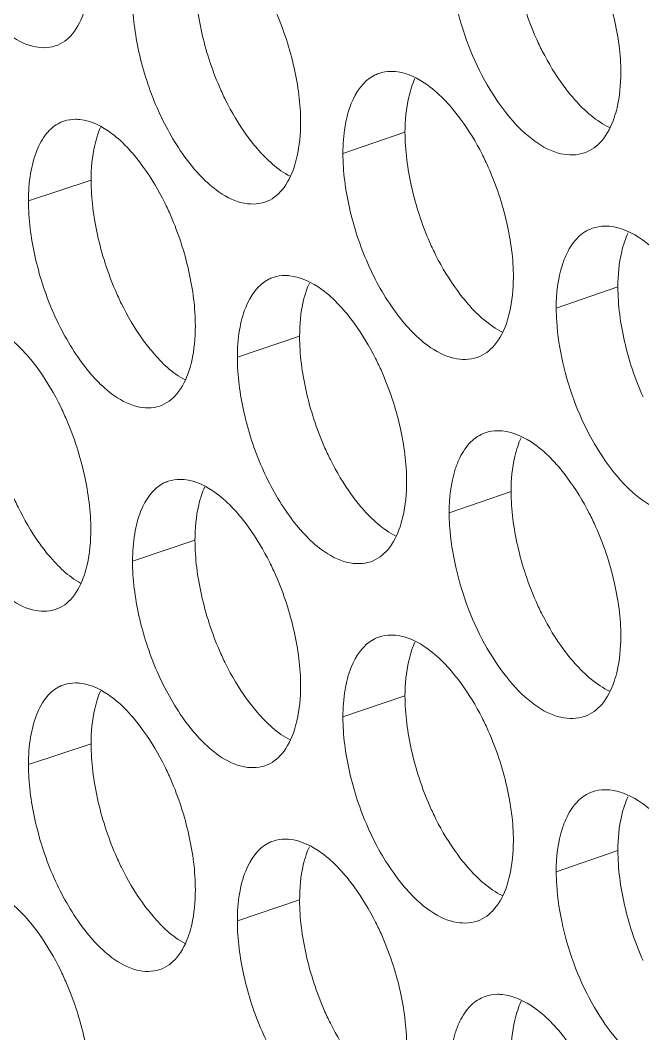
# Model space of a CAD drawing. Header units: millimetres. Extents: x 1177 to 4147, y 93 to 2194.
# Drawn here: x 2511.32 to 2520.02, y 845.47 to 859.63 of the extents above; entities that cross this region are included whole.
import ezdxf

# ---------------------------------------------------------------- set-up
doc = ezdxf.new("R2010")
doc.units = ezdxf.units.MM
doc.header["$LTSCALE"] = 0.1
doc.layers.get('0').update_dxf_attribs({"lineweight": 13})
doc.layers.add('标注', color=251, linetype='Continuous', lineweight=9)

# ---------------------------------------------------------------- blocks, each defined once
blk = doc.blocks.new('02')
at = {"layer": '标注'}
for p, q in [((4364.411, 817.072), (4363.172, 816.65)), ((4358.144, 816.114), (4356.893, 815.701)), ((4358.144, 816.114), (4356.893, 815.701)), ((4368.662, 813.986), (4367.431, 813.557)), ((4362.307, 812.998), (4361.064, 812.579)), ((4362.307, 812.998), (4361.064, 812.579)), ((4366.53, 809.901), (4365.294, 809.476)), ((4366.53, 809.901), (4365.294, 809.476)), ((4360.218, 808.929), (4358.971, 808.512)), ((4364.411, 805.822), (4363.172, 805.4)), ((4358.144, 804.864), (4356.893, 804.451)), ((4368.662, 802.736), (4367.431, 802.307)), ((4362.307, 801.748), (4361.064, 801.329))]:
    blk.add_line(p, q, dxfattribs=at)
for centre, radius, start, end in [((4364.121, 817.566), 0.718, 108.8885, 116.9547), ((4357.817, 816.639), 0.689, 108.3587, 115.3644), ((4357.817, 816.639), 0.689, 108.3587, 115.3644), ((4362.005, 813.502), 0.708, 108.7111, 116.4326), ((4362.005, 813.502), 0.708, 108.7111, 116.4326), ((4359.904, 809.443), 0.699, 108.5345, 115.9025), ((4364.121, 806.316), 0.718, 108.8885, 116.9547), ((4357.817, 805.389), 0.689, 108.3587, 115.3644), ((4362.005, 802.252), 0.708, 108.7111, 116.4326)]:
    blk.add_arc(centre, radius, start, end, dxfattribs=at)
for points, knots in [([(4366.53, 821.151), (4366.53, 820.786), (4366.633, 820.03), (4366.87, 819.308), (4367.028, 818.952)], [0, 0, 0, 0, 0.484186, 1, 1, 1, 1]), ([(4368.72, 818.259), (4368.72, 818.624), (4368.616, 819.379), (4368.376, 820.1), (4368.216, 820.455)], [0, 0, 0, 0, 0.484011, 1, 1, 1, 1]), ([(4360.218, 820.179), (4360.218, 819.813), (4360.319, 819.057), (4360.551, 818.334), (4360.707, 817.976)], [0, 0, 0, 0, 0.484301, 1, 1, 1, 1]), ([(4358.971, 819.762), (4358.971, 819.396), (4359.072, 818.64), (4359.418, 817.563), (4359.938, 816.623), (4360.395, 816.102), (4360.644, 815.917)], [0, 0, 0, 0, 0.254863, 0.526363, 0.783591, 1, 1, 1, 1]), ([(4357.429, 818.794), (4357.562, 818.838), (4357.824, 819.038), (4357.956, 819.328), (4358.009, 819.49)], [0, 0, 0, 0, 0.450132, 1, 1, 1, 1]), ([(4365.426, 819.637), (4365.554, 819.073), (4365.859, 818.267), (4366.464, 817.379), (4366.817, 817.026), (4367.003, 816.893)], [0, 0, 0, 0, 0.539686, 0.787091, 1, 1, 1, 1]), ([(4362.327, 817.271), (4362.327, 817.636), (4362.225, 818.392), (4361.99, 819.114), (4361.834, 819.471)], [0, 0, 0, 0, 0.484127, 1, 1, 1, 1]), ([(4356.479, 819.041), (4356.627, 818.929), (4356.927, 818.755), (4357.286, 818.747), (4357.429, 818.794)], [0, 0, 0, 0, 0.551821, 1, 1, 1, 1]), ([(4367.028, 818.952), (4367.067, 818.865), (4367.227, 818.53), (4367.419, 818.212), (4367.582, 817.991)], [0, 0, 0, 0, 0.259432, 1, 1, 1, 1]), ([(4364.219, 818.281), (4364.19, 818.284), (4364.079, 818.289), (4363.966, 818.272), (4363.888, 818.245)], [0, 0, 0, 0, 0.25872, 1, 1, 1, 1]), ([(4365.52, 817.335), (4365.334, 817.586), (4364.97, 818.001), (4364.453, 818.259), (4364.219, 818.281)], [0, 0, 0, 0, 0.570761, 1, 1, 1, 1]), ([(4363.795, 818.206), (4363.579, 818.096), (4363.334, 817.727), (4363.197, 817.17), (4363.172, 816.83), (4363.172, 816.65)], [0, 0, 0, 0, 0.417976, 0.688317, 1, 1, 1, 1]), ([(4368.587, 817.36), (4368.61, 817.425), (4368.692, 817.718), (4368.72, 818.024), (4368.72, 818.259)], [0, 0, 0, 0, 0.227498, 1, 1, 1, 1]), ([(4360.707, 817.976), (4360.745, 817.888), (4360.901, 817.553), (4361.09, 817.233), (4361.249, 817.011)], [0, 0, 0, 0, 0.2597, 1, 1, 1, 1]), ([(4364.542, 817.971), (4364.52, 817.906), (4364.438, 817.613), (4364.411, 817.307), (4364.411, 817.072)], [0, 0, 0, 0, 0.22714, 1, 1, 1, 1]), ([(4367.582, 817.991), (4367.652, 817.897), (4367.911, 817.576), (4368.231, 817.29), (4368.498, 817.163)], [0, 0, 0, 0, 0.283571, 1, 1, 1, 1]), ([(4357.522, 817.262), (4357.42, 817.213), (4357.225, 817.049), (4357.034, 816.688), (4356.916, 816.226), (4356.893, 815.884), (4356.893, 815.701)], [0, 0, 0, 0, 0.192296, 0.418401, 0.687759, 1, 1, 1, 1]), ([(4357.522, 817.262), (4357.42, 817.213), (4357.225, 817.049), (4357.034, 816.688), (4356.916, 816.226), (4356.893, 815.884), (4356.893, 815.701)], [0, 0, 0, 0, 0.192296, 0.418401, 0.687759, 1, 1, 1, 1]), ([(4357.918, 817.325), (4357.89, 817.328), (4357.784, 817.334), (4357.675, 817.318), (4357.6, 817.293)], [0, 0, 0, 0, 0.258817, 1, 1, 1, 1]), ([(4357.918, 817.325), (4357.89, 817.328), (4357.784, 817.334), (4357.675, 817.318), (4357.6, 817.293)], [0, 0, 0, 0, 0.258817, 1, 1, 1, 1]), ([(4359.192, 816.369), (4359.011, 816.621), (4358.656, 817.037), (4358.148, 817.301), (4357.918, 817.325)], [0, 0, 0, 0, 0.572892, 1, 1, 1, 1]), ([(4359.192, 816.369), (4359.011, 816.621), (4358.656, 817.037), (4358.148, 817.301), (4357.918, 817.325)], [0, 0, 0, 0, 0.572892, 1, 1, 1, 1]), ([(4362.197, 816.373), (4362.219, 816.438), (4362.3, 816.731), (4362.327, 817.036), (4362.327, 817.271)], [0, 0, 0, 0, 0.227075, 1, 1, 1, 1]), ([(4366.074, 816.372), (4366.035, 816.46), (4365.876, 816.795), (4365.683, 817.114), (4365.52, 817.335)], [0, 0, 0, 0, 0.25941, 1, 1, 1, 1]), ([(4367.997, 816.661), (4368.131, 816.708), (4368.395, 816.908), (4368.532, 817.198), (4368.587, 817.36)], [0, 0, 0, 0, 0.454353, 1, 1, 1, 1]), ([(4364.411, 817.072), (4364.411, 816.706), (4364.514, 815.951), (4364.749, 815.228), (4364.907, 814.872)], [0, 0, 0, 0, 0.484224, 1, 1, 1, 1]), ([(4358.272, 817.012), (4358.25, 816.947), (4358.17, 816.654), (4358.144, 816.349), (4358.144, 816.114)], [0, 0, 0, 0, 0.226721, 1, 1, 1, 1]), ([(4358.272, 817.012), (4358.25, 816.947), (4358.17, 816.654), (4358.144, 816.349), (4358.144, 816.114)], [0, 0, 0, 0, 0.226721, 1, 1, 1, 1]), ([(4361.249, 817.011), (4361.316, 816.92), (4361.561, 816.606), (4361.863, 816.324), (4362.117, 816.192)], [0, 0, 0, 0, 0.282942, 1, 1, 1, 1]), ([(4367.003, 816.893), (4367.159, 816.78), (4367.475, 816.609), (4367.848, 816.609), (4367.997, 816.661)], [0, 0, 0, 0, 0.549192, 1, 1, 1, 1]), ([(4363.172, 816.65), (4363.172, 816.284), (4363.275, 815.528), (4363.626, 814.452), (4364.153, 813.514), (4364.616, 812.996), (4364.869, 812.812)], [0, 0, 0, 0, 0.254475, 0.525644, 0.782923, 1, 1, 1, 1]), ([(4359.735, 815.403), (4359.697, 815.491), (4359.541, 815.826), (4359.352, 816.147), (4359.192, 816.369)], [0, 0, 0, 0, 0.259679, 1, 1, 1, 1]), ([(4359.735, 815.403), (4359.697, 815.491), (4359.541, 815.826), (4359.352, 816.147), (4359.192, 816.369)], [0, 0, 0, 0, 0.259679, 1, 1, 1, 1]), ([(4361.612, 815.676), (4361.746, 815.721), (4362.008, 815.921), (4362.143, 816.211), (4362.197, 816.373)], [0, 0, 0, 0, 0.451858, 1, 1, 1, 1]), ([(4366.575, 814.174), (4366.575, 814.54), (4366.471, 815.295), (4366.233, 816.016), (4366.074, 816.372)], [0, 0, 0, 0, 0.484049, 1, 1, 1, 1]), ([(4358.144, 816.114), (4358.144, 815.748), (4358.244, 814.993), (4358.474, 814.269), (4358.629, 813.911)], [0, 0, 0, 0, 0.484339, 1, 1, 1, 1]), ([(4358.144, 816.114), (4358.144, 815.748), (4358.244, 814.993), (4358.474, 814.269), (4358.629, 813.911)], [0, 0, 0, 0, 0.484339, 1, 1, 1, 1]), ([(4360.644, 815.917), (4360.796, 815.804), (4361.102, 815.632), (4361.467, 815.627), (4361.612, 815.676)], [0, 0, 0, 0, 0.550741, 1, 1, 1, 1]), ([(4356.893, 815.701), (4356.893, 815.335), (4356.993, 814.579), (4357.336, 813.501), (4357.852, 812.559), (4358.306, 812.037), (4358.554, 811.851)], [0, 0, 0, 0, 0.255058, 0.526721, 0.783925, 1, 1, 1, 1]), ([(4356.893, 815.701), (4356.893, 815.335), (4356.993, 814.579), (4357.336, 813.501), (4357.852, 812.559), (4358.306, 812.037), (4358.554, 811.851)], [0, 0, 0, 0, 0.255058, 0.526721, 0.783925, 1, 1, 1, 1]), ([(4360.225, 813.201), (4360.225, 813.567), (4360.123, 814.322), (4359.891, 815.046), (4359.735, 815.403)], [0, 0, 0, 0, 0.484165, 1, 1, 1, 1]), ([(4360.225, 813.201), (4360.225, 813.567), (4360.123, 814.322), (4359.891, 815.046), (4359.735, 815.403)], [0, 0, 0, 0, 0.484165, 1, 1, 1, 1]), ([(4368.153, 815.155), (4368.046, 815.118), (4367.837, 814.98), (4367.703, 814.773), (4367.646, 814.658)], [0, 0, 0, 0, 0.467496, 1, 1, 1, 1]), ([(4368.492, 815.194), (4368.463, 815.196), (4368.349, 815.201), (4368.233, 815.183), (4368.153, 815.155)], [0, 0, 0, 0, 0.258663, 1, 1, 1, 1]), ([(4369.811, 814.254), (4369.623, 814.504), (4369.252, 814.919), (4368.729, 815.173), (4368.492, 815.194)], [0, 0, 0, 0, 0.569371, 1, 1, 1, 1]), ([(4364.907, 814.872), (4364.945, 814.784), (4365.103, 814.45), (4365.295, 814.131), (4365.457, 813.91)], [0, 0, 0, 0, 0.259522, 1, 1, 1, 1]), ([(4368.795, 814.885), (4368.772, 814.82), (4368.69, 814.527), (4368.662, 814.22), (4368.662, 813.986)], [0, 0, 0, 0, 0.227421, 1, 1, 1, 1]), ([(4367.646, 814.658), (4367.61, 814.584), (4367.472, 814.233), (4367.431, 813.85), (4367.431, 813.557)], [0, 0, 0, 0, 0.219864, 1, 1, 1, 1]), ([(4361.689, 814.136), (4361.473, 814.029), (4361.227, 813.659), (4361.089, 813.101), (4361.064, 812.76), (4361.064, 812.579)], [0, 0, 0, 0, 0.41671, 0.687379, 1, 1, 1, 1]), ([(4361.689, 814.136), (4361.473, 814.029), (4361.227, 813.659), (4361.089, 813.101), (4361.064, 812.76), (4361.064, 812.579)], [0, 0, 0, 0, 0.41671, 0.687379, 1, 1, 1, 1]), ([(4362.104, 814.207), (4362.076, 814.21), (4361.966, 814.216), (4361.855, 814.199), (4361.778, 814.173)], [0, 0, 0, 0, 0.258751, 1, 1, 1, 1]), ([(4362.104, 814.207), (4362.076, 814.21), (4361.966, 814.216), (4361.855, 814.199), (4361.778, 814.173)], [0, 0, 0, 0, 0.258751, 1, 1, 1, 1]), ([(4363.396, 813.258), (4363.212, 813.51), (4362.851, 813.924), (4362.336, 814.185), (4362.104, 814.207)], [0, 0, 0, 0, 0.571465, 1, 1, 1, 1]), ([(4363.396, 813.258), (4363.212, 813.51), (4362.851, 813.924), (4362.336, 814.185), (4362.104, 814.207)], [0, 0, 0, 0, 0.571465, 1, 1, 1, 1]), ([(4366.443, 813.276), (4366.465, 813.341), (4366.547, 813.634), (4366.575, 813.94), (4366.575, 814.174)], [0, 0, 0, 0, 0.227356, 1, 1, 1, 1]), ([(4358.629, 813.911), (4358.667, 813.823), (4358.821, 813.487), (4359.009, 813.167), (4359.168, 812.944)], [0, 0, 0, 0, 0.259789, 1, 1, 1, 1]), ([(4358.629, 813.911), (4358.667, 813.823), (4358.821, 813.487), (4359.009, 813.167), (4359.168, 812.944)], [0, 0, 0, 0, 0.259789, 1, 1, 1, 1]), ([(4362.437, 813.896), (4362.415, 813.831), (4362.334, 813.538), (4362.307, 813.233), (4362.307, 812.998)], [0, 0, 0, 0, 0.227, 1, 1, 1, 1]), ([(4362.437, 813.896), (4362.415, 813.831), (4362.334, 813.538), (4362.307, 813.233), (4362.307, 812.998)], [0, 0, 0, 0, 0.227, 1, 1, 1, 1]), ([(4365.457, 813.91), (4365.525, 813.816), (4365.779, 813.497), (4366.093, 813.213), (4366.356, 813.084)], [0, 0, 0, 0, 0.283373, 1, 1, 1, 1]), ([(4368.662, 813.986), (4368.662, 813.62), (4368.766, 812.865), (4369.005, 812.143), (4369.165, 811.788)], [0, 0, 0, 0, 0.484147, 1, 1, 1, 1]), ([(4367.431, 813.557), (4367.431, 813.47), (4367.444, 813.104), (4367.501, 812.741), (4367.563, 812.469)], [0, 0, 0, 0, 0.237523, 1, 1, 1, 1]), ([(4357.112, 812.307), (4356.932, 812.56), (4356.581, 812.975), (4356.076, 813.241), (4355.847, 813.266)], [0, 0, 0, 0, 0.573616, 1, 1, 1, 1]), ([(4363.947, 812.294), (4363.908, 812.382), (4363.749, 812.717), (4363.558, 813.037), (4363.396, 813.258)], [0, 0, 0, 0, 0.2595, 1, 1, 1, 1]), ([(4363.947, 812.294), (4363.908, 812.382), (4363.749, 812.717), (4363.558, 813.037), (4363.396, 813.258)], [0, 0, 0, 0, 0.2595, 1, 1, 1, 1]), ([(4365.854, 812.577), (4365.988, 812.624), (4366.251, 812.824), (4366.388, 813.114), (4366.443, 813.276)], [0, 0, 0, 0, 0.453533, 1, 1, 1, 1]), ([(4360.096, 812.304), (4360.118, 812.369), (4360.198, 812.662), (4360.225, 812.967), (4360.225, 813.201)], [0, 0, 0, 0, 0.226935, 1, 1, 1, 1]), ([(4360.096, 812.304), (4360.118, 812.369), (4360.198, 812.662), (4360.225, 812.967), (4360.225, 813.201)], [0, 0, 0, 0, 0.226935, 1, 1, 1, 1]), ([(4359.168, 812.944), (4359.233, 812.854), (4359.473, 812.542), (4359.769, 812.262), (4360.019, 812.128)], [0, 0, 0, 0, 0.282708, 1, 1, 1, 1]), ([(4359.168, 812.944), (4359.233, 812.854), (4359.473, 812.542), (4359.769, 812.262), (4360.019, 812.128)], [0, 0, 0, 0, 0.282708, 1, 1, 1, 1]), ([(4362.307, 812.998), (4362.307, 812.632), (4362.409, 811.877), (4362.643, 811.154), (4362.799, 810.797)], [0, 0, 0, 0, 0.484262, 1, 1, 1, 1]), ([(4362.307, 812.998), (4362.307, 812.632), (4362.409, 811.877), (4362.643, 811.154), (4362.799, 810.797)], [0, 0, 0, 0, 0.484262, 1, 1, 1, 1]), ([(4364.869, 812.812), (4365.023, 812.7), (4365.337, 812.528), (4365.706, 812.526), (4365.854, 812.577)], [0, 0, 0, 0, 0.549699, 1, 1, 1, 1]), ([(4361.064, 812.579), (4361.064, 812.213), (4361.166, 811.457), (4361.515, 810.38), (4362.038, 809.441), (4362.498, 808.921), (4362.749, 808.737)], [0, 0, 0, 0, 0.254669, 0.526003, 0.783257, 1, 1, 1, 1]), ([(4361.064, 812.579), (4361.064, 812.213), (4361.166, 811.457), (4361.515, 810.38), (4362.038, 809.441), (4362.498, 808.921), (4362.749, 808.737)], [0, 0, 0, 0, 0.254669, 0.526003, 0.783257, 1, 1, 1, 1]), ([(4367.563, 812.469), (4367.692, 811.905), (4368, 811.099), (4368.609, 810.213), (4368.965, 809.861), (4369.151, 809.728)], [0, 0, 0, 0, 0.539288, 0.786761, 1, 1, 1, 1]), ([(4357.651, 811.34), (4357.613, 811.428), (4357.458, 811.763), (4357.271, 812.084), (4357.112, 812.307)], [0, 0, 0, 0, 0.259768, 1, 1, 1, 1]), ([(4359.513, 811.607), (4359.646, 811.652), (4359.909, 811.852), (4360.042, 812.142), (4360.096, 812.304)], [0, 0, 0, 0, 0.451001, 1, 1, 1, 1]), ([(4359.513, 811.607), (4359.646, 811.652), (4359.909, 811.852), (4360.042, 812.142), (4360.096, 812.304)], [0, 0, 0, 0, 0.451001, 1, 1, 1, 1]), ([(4364.444, 810.095), (4364.444, 810.461), (4364.34, 811.216), (4364.104, 811.938), (4363.947, 812.294)], [0, 0, 0, 0, 0.484088, 1, 1, 1, 1]), ([(4364.444, 810.095), (4364.444, 810.461), (4364.34, 811.216), (4364.104, 811.938), (4363.947, 812.294)], [0, 0, 0, 0, 0.484088, 1, 1, 1, 1]), ([(4358.554, 811.851), (4358.704, 811.739), (4359.007, 811.566), (4359.369, 811.559), (4359.513, 811.607)], [0, 0, 0, 0, 0.551276, 1, 1, 1, 1]), ([(4358.554, 811.851), (4358.704, 811.739), (4359.007, 811.566), (4359.369, 811.559), (4359.513, 811.607)], [0, 0, 0, 0, 0.551276, 1, 1, 1, 1]), ([(4358.138, 809.137), (4358.138, 809.503), (4358.037, 810.258), (4357.806, 810.982), (4357.651, 811.34)], [0, 0, 0, 0, 0.484204, 1, 1, 1, 1]), ([(4366.013, 811.072), (4365.907, 811.036), (4365.697, 810.898), (4365.563, 810.69), (4365.507, 810.575)], [0, 0, 0, 0, 0.466707, 1, 1, 1, 1]), ([(4366.013, 811.072), (4365.907, 811.036), (4365.697, 810.898), (4365.563, 810.69), (4365.507, 810.575)], [0, 0, 0, 0, 0.466707, 1, 1, 1, 1]), ([(4366.348, 811.11), (4366.319, 811.113), (4366.207, 811.118), (4366.092, 811.1), (4366.013, 811.072)], [0, 0, 0, 0, 0.258691, 1, 1, 1, 1]), ([(4366.348, 811.11), (4366.319, 811.113), (4366.207, 811.118), (4366.092, 811.1), (4366.013, 811.072)], [0, 0, 0, 0, 0.258691, 1, 1, 1, 1]), ([(4367.658, 810.167), (4367.471, 810.418), (4367.104, 810.832), (4366.583, 811.088), (4366.348, 811.11)], [0, 0, 0, 0, 0.570063, 1, 1, 1, 1]), ([(4367.658, 810.167), (4367.471, 810.418), (4367.104, 810.832), (4366.583, 811.088), (4366.348, 811.11)], [0, 0, 0, 0, 0.570063, 1, 1, 1, 1]), ([(4362.799, 810.797), (4362.838, 810.709), (4362.995, 810.374), (4363.185, 810.054), (4363.346, 809.833)], [0, 0, 0, 0, 0.259611, 1, 1, 1, 1]), ([(4362.799, 810.797), (4362.838, 810.709), (4362.995, 810.374), (4363.185, 810.054), (4363.346, 809.833)], [0, 0, 0, 0, 0.259611, 1, 1, 1, 1]), ([(4366.661, 810.8), (4366.639, 810.735), (4366.557, 810.442), (4366.53, 810.136), (4366.53, 809.901)], [0, 0, 0, 0, 0.22728, 1, 1, 1, 1]), ([(4366.661, 810.8), (4366.639, 810.735), (4366.557, 810.442), (4366.53, 810.136), (4366.53, 809.901)], [0, 0, 0, 0, 0.22728, 1, 1, 1, 1]), ([(4365.507, 810.575), (4365.471, 810.501), (4365.335, 810.15), (4365.294, 809.769), (4365.294, 809.476)], [0, 0, 0, 0, 0.219714, 1, 1, 1, 1]), ([(4365.507, 810.575), (4365.471, 810.501), (4365.335, 810.15), (4365.294, 809.769), (4365.294, 809.476)], [0, 0, 0, 0, 0.219714, 1, 1, 1, 1]), ([(4359.598, 810.072), (4359.381, 809.966), (4359.133, 809.596), (4358.996, 809.037), (4358.971, 808.694), (4358.971, 808.512)], [0, 0, 0, 0, 0.415426, 0.686428, 1, 1, 1, 1]), ([(4360.004, 810.139), (4359.976, 810.142), (4359.867, 810.147), (4359.758, 810.131), (4359.681, 810.106)], [0, 0, 0, 0, 0.258783, 1, 1, 1, 1]), ([(4361.287, 809.186), (4361.104, 809.438), (4360.746, 809.853), (4360.235, 810.115), (4360.004, 810.139)], [0, 0, 0, 0, 0.572175, 1, 1, 1, 1]), ([(4364.312, 809.197), (4364.334, 809.262), (4364.416, 809.555), (4364.444, 809.861), (4364.444, 810.095)], [0, 0, 0, 0, 0.227216, 1, 1, 1, 1]), ([(4364.312, 809.197), (4364.334, 809.262), (4364.416, 809.555), (4364.444, 809.861), (4364.444, 810.095)], [0, 0, 0, 0, 0.227216, 1, 1, 1, 1]), ([(4368.216, 809.205), (4368.177, 809.293), (4368.016, 809.627), (4367.822, 809.946), (4367.658, 810.167)], [0, 0, 0, 0, 0.259321, 1, 1, 1, 1]), ([(4368.216, 809.205), (4368.177, 809.293), (4368.016, 809.627), (4367.822, 809.946), (4367.658, 810.167)], [0, 0, 0, 0, 0.259321, 1, 1, 1, 1]), ([(4356.565, 809.85), (4356.603, 809.762), (4356.757, 809.426), (4356.943, 809.105), (4357.101, 808.882)], [0, 0, 0, 0, 0.259878, 1, 1, 1, 1]), ([(4360.347, 809.827), (4360.325, 809.762), (4360.245, 809.469), (4360.218, 809.163), (4360.218, 808.929)], [0, 0, 0, 0, 0.22686, 1, 1, 1, 1]), ([(4363.346, 809.833), (4363.413, 809.74), (4363.663, 809.424), (4363.971, 809.141), (4364.229, 809.01)], [0, 0, 0, 0, 0.283164, 1, 1, 1, 1]), ([(4363.346, 809.833), (4363.413, 809.74), (4363.663, 809.424), (4363.971, 809.141), (4364.229, 809.01)], [0, 0, 0, 0, 0.283164, 1, 1, 1, 1]), ([(4366.53, 809.901), (4366.53, 809.536), (4366.633, 808.78), (4366.87, 808.058), (4367.028, 807.702)], [0, 0, 0, 0, 0.484186, 1, 1, 1, 1]), ([(4366.53, 809.901), (4366.53, 809.536), (4366.633, 808.78), (4366.87, 808.058), (4367.028, 807.702)], [0, 0, 0, 0, 0.484186, 1, 1, 1, 1]), ([(4369.151, 809.728), (4369.309, 809.615), (4369.629, 809.445), (4370.004, 809.446), (4370.154, 809.499)], [0, 0, 0, 0, 0.548694, 1, 1, 1, 1]), ([(4365.294, 809.476), (4365.294, 809.389), (4365.307, 809.023), (4365.364, 808.659), (4365.426, 808.387)], [0, 0, 0, 0, 0.237501, 1, 1, 1, 1]), ([(4365.294, 809.476), (4365.294, 809.389), (4365.307, 809.023), (4365.364, 808.659), (4365.426, 808.387)], [0, 0, 0, 0, 0.237501, 1, 1, 1, 1]), ([(4361.834, 808.221), (4361.795, 808.309), (4361.638, 808.644), (4361.447, 808.964), (4361.287, 809.186)], [0, 0, 0, 0, 0.259589, 1, 1, 1, 1]), ([(4363.726, 808.499), (4363.86, 808.545), (4364.123, 808.745), (4364.258, 809.035), (4364.312, 809.197)], [0, 0, 0, 0, 0.452702, 1, 1, 1, 1]), ([(4363.726, 808.499), (4363.86, 808.545), (4364.123, 808.745), (4364.258, 809.035), (4364.312, 809.197)], [0, 0, 0, 0, 0.452702, 1, 1, 1, 1]), ([(4368.72, 807.009), (4368.72, 807.374), (4368.616, 808.129), (4368.376, 808.85), (4368.216, 809.205)], [0, 0, 0, 0, 0.484011, 1, 1, 1, 1]), ([(4368.72, 807.009), (4368.72, 807.374), (4368.616, 808.129), (4368.376, 808.85), (4368.216, 809.205)], [0, 0, 0, 0, 0.484011, 1, 1, 1, 1]), ([(4358.009, 808.24), (4358.031, 808.305), (4358.111, 808.597), (4358.138, 808.903), (4358.138, 809.137)], [0, 0, 0, 0, 0.226796, 1, 1, 1, 1]), ([(4357.101, 808.882), (4357.164, 808.793), (4357.401, 808.484), (4357.691, 808.205), (4357.935, 808.07)], [0, 0, 0, 0, 0.282461, 1, 1, 1, 1]), ([(4360.218, 808.929), (4360.218, 808.563), (4360.319, 807.807), (4360.551, 807.084), (4360.707, 806.726)], [0, 0, 0, 0, 0.484301, 1, 1, 1, 1]), ([(4362.749, 808.737), (4362.902, 808.625), (4363.212, 808.453), (4363.579, 808.449), (4363.726, 808.499)], [0, 0, 0, 0, 0.550215, 1, 1, 1, 1]), ([(4362.749, 808.737), (4362.902, 808.625), (4363.212, 808.453), (4363.579, 808.449), (4363.726, 808.499)], [0, 0, 0, 0, 0.550215, 1, 1, 1, 1]), ([(4358.971, 808.512), (4358.971, 808.146), (4359.072, 807.39), (4359.418, 806.313), (4359.938, 805.373), (4360.395, 804.852), (4360.644, 804.667)], [0, 0, 0, 0, 0.254863, 0.526363, 0.783591, 1, 1, 1, 1]), ([(4365.426, 808.387), (4365.554, 807.823), (4365.859, 807.017), (4366.464, 806.129), (4366.817, 805.776), (4367.003, 805.643)], [0, 0, 0, 0, 0.539686, 0.787091, 1, 1, 1, 1]), ([(4365.426, 808.387), (4365.554, 807.823), (4365.859, 807.017), (4366.464, 806.129), (4366.817, 805.776), (4367.003, 805.643)], [0, 0, 0, 0, 0.539686, 0.787091, 1, 1, 1, 1]), ([(4357.429, 807.544), (4357.562, 807.588), (4357.824, 807.788), (4357.956, 808.078), (4358.009, 808.24)], [0, 0, 0, 0, 0.450132, 1, 1, 1, 1]), ([(4362.327, 806.021), (4362.327, 806.386), (4362.225, 807.142), (4361.99, 807.864), (4361.834, 808.221)], [0, 0, 0, 0, 0.484127, 1, 1, 1, 1]), ([(4356.479, 807.791), (4356.627, 807.679), (4356.927, 807.505), (4357.286, 807.497), (4357.429, 807.544)], [0, 0, 0, 0, 0.551821, 1, 1, 1, 1]), ([(4367.028, 807.702), (4367.067, 807.615), (4367.227, 807.28), (4367.419, 806.962), (4367.582, 806.741)], [0, 0, 0, 0, 0.259432, 1, 1, 1, 1]), ([(4367.028, 807.702), (4367.067, 807.615), (4367.227, 807.28), (4367.419, 806.962), (4367.582, 806.741)], [0, 0, 0, 0, 0.259432, 1, 1, 1, 1]), ([(4363.795, 806.956), (4363.579, 806.846), (4363.334, 806.477), (4363.197, 805.92), (4363.172, 805.58), (4363.172, 805.4)], [0, 0, 0, 0, 0.417976, 0.688317, 1, 1, 1, 1]), ([(4364.219, 807.031), (4364.19, 807.034), (4364.079, 807.039), (4363.966, 807.022), (4363.888, 806.995)], [0, 0, 0, 0, 0.25872, 1, 1, 1, 1]), ([(4365.52, 806.085), (4365.334, 806.336), (4364.97, 806.751), (4364.453, 807.009), (4364.219, 807.031)], [0, 0, 0, 0, 0.570761, 1, 1, 1, 1]), ([(4368.587, 806.11), (4368.61, 806.175), (4368.692, 806.468), (4368.72, 806.774), (4368.72, 807.009)], [0, 0, 0, 0, 0.227498, 1, 1, 1, 1]), ([(4368.587, 806.11), (4368.61, 806.175), (4368.692, 806.468), (4368.72, 806.774), (4368.72, 807.009)], [0, 0, 0, 0, 0.227498, 1, 1, 1, 1]), ([(4367.582, 806.741), (4367.652, 806.647), (4367.911, 806.326), (4368.231, 806.04), (4368.498, 805.913)], [0, 0, 0, 0, 0.283571, 1, 1, 1, 1]), ([(4367.582, 806.741), (4367.652, 806.647), (4367.911, 806.326), (4368.231, 806.04), (4368.498, 805.913)], [0, 0, 0, 0, 0.283571, 1, 1, 1, 1]), ([(4360.707, 806.726), (4360.745, 806.638), (4360.901, 806.303), (4361.09, 805.983), (4361.249, 805.761)], [0, 0, 0, 0, 0.2597, 1, 1, 1, 1]), ([(4364.542, 806.721), (4364.52, 806.656), (4364.438, 806.363), (4364.411, 806.057), (4364.411, 805.822)], [0, 0, 0, 0, 0.22714, 1, 1, 1, 1]), ([(4357.522, 806.012), (4357.42, 805.963), (4357.225, 805.799), (4357.034, 805.438), (4356.916, 804.976), (4356.893, 804.634), (4356.893, 804.451)], [0, 0, 0, 0, 0.192296, 0.418401, 0.687759, 1, 1, 1, 1]), ([(4357.918, 806.075), (4357.89, 806.078), (4357.784, 806.084), (4357.675, 806.068), (4357.6, 806.043)], [0, 0, 0, 0, 0.258817, 1, 1, 1, 1]), ([(4359.192, 805.119), (4359.011, 805.371), (4358.656, 805.787), (4358.148, 806.051), (4357.918, 806.075)], [0, 0, 0, 0, 0.572892, 1, 1, 1, 1]), ([(4362.197, 805.123), (4362.219, 805.188), (4362.3, 805.481), (4362.327, 805.786), (4362.327, 806.021)], [0, 0, 0, 0, 0.227075, 1, 1, 1, 1]), ([(4366.074, 805.122), (4366.035, 805.21), (4365.876, 805.545), (4365.683, 805.864), (4365.52, 806.085)], [0, 0, 0, 0, 0.25941, 1, 1, 1, 1]), ([(4367.997, 805.411), (4368.131, 805.458), (4368.395, 805.658), (4368.532, 805.948), (4368.587, 806.11)], [0, 0, 0, 0, 0.454353, 1, 1, 1, 1]), ([(4367.997, 805.411), (4368.131, 805.458), (4368.395, 805.658), (4368.532, 805.948), (4368.587, 806.11)], [0, 0, 0, 0, 0.454353, 1, 1, 1, 1]), ([(4358.272, 805.762), (4358.25, 805.697), (4358.17, 805.404), (4358.144, 805.099), (4358.144, 804.864)], [0, 0, 0, 0, 0.226721, 1, 1, 1, 1]), ([(4361.249, 805.761), (4361.316, 805.67), (4361.561, 805.356), (4361.863, 805.074), (4362.117, 804.942)], [0, 0, 0, 0, 0.282942, 1, 1, 1, 1]), ([(4364.411, 805.822), (4364.411, 805.456), (4364.514, 804.701), (4364.749, 803.978), (4364.907, 803.622)], [0, 0, 0, 0, 0.484224, 1, 1, 1, 1]), ([(4367.003, 805.643), (4367.159, 805.53), (4367.475, 805.359), (4367.848, 805.359), (4367.997, 805.411)], [0, 0, 0, 0, 0.549192, 1, 1, 1, 1]), ([(4367.003, 805.643), (4367.159, 805.53), (4367.475, 805.359), (4367.848, 805.359), (4367.997, 805.411)], [0, 0, 0, 0, 0.549192, 1, 1, 1, 1]), ([(4363.172, 805.4), (4363.172, 805.034), (4363.275, 804.278), (4363.626, 803.202), (4364.153, 802.264), (4364.616, 801.746), (4364.869, 801.562)], [0, 0, 0, 0, 0.254475, 0.525644, 0.782923, 1, 1, 1, 1]), ([(4359.735, 804.153), (4359.697, 804.241), (4359.541, 804.576), (4359.352, 804.897), (4359.192, 805.119)], [0, 0, 0, 0, 0.259679, 1, 1, 1, 1]), ([(4361.612, 804.426), (4361.746, 804.471), (4362.008, 804.671), (4362.143, 804.961), (4362.197, 805.123)], [0, 0, 0, 0, 0.451858, 1, 1, 1, 1]), ([(4366.575, 802.924), (4366.575, 803.29), (4366.471, 804.045), (4366.233, 804.766), (4366.074, 805.122)], [0, 0, 0, 0, 0.484049, 1, 1, 1, 1]), ([(4358.144, 804.864), (4358.144, 804.498), (4358.244, 803.743), (4358.474, 803.019), (4358.629, 802.661)], [0, 0, 0, 0, 0.484339, 1, 1, 1, 1]), ([(4360.644, 804.667), (4360.796, 804.554), (4361.102, 804.382), (4361.467, 804.377), (4361.612, 804.426)], [0, 0, 0, 0, 0.550741, 1, 1, 1, 1]), ([(4356.893, 804.451), (4356.893, 804.085), (4356.993, 803.329), (4357.336, 802.251), (4357.852, 801.309), (4358.306, 800.787), (4358.554, 800.601)], [0, 0, 0, 0, 0.255058, 0.526721, 0.783925, 1, 1, 1, 1]), ([(4360.225, 801.951), (4360.225, 802.317), (4360.123, 803.072), (4359.891, 803.796), (4359.735, 804.153)], [0, 0, 0, 0, 0.484165, 1, 1, 1, 1]), ([(4368.153, 803.905), (4368.046, 803.868), (4367.837, 803.73), (4367.703, 803.523), (4367.646, 803.408)], [0, 0, 0, 0, 0.467496, 1, 1, 1, 1]), ([(4368.492, 803.944), (4368.463, 803.946), (4368.349, 803.951), (4368.233, 803.933), (4368.153, 803.905)], [0, 0, 0, 0, 0.258663, 1, 1, 1, 1]), ([(4369.811, 803.004), (4369.623, 803.254), (4369.252, 803.669), (4368.729, 803.923), (4368.492, 803.944)], [0, 0, 0, 0, 0.569371, 1, 1, 1, 1]), ([(4364.907, 803.622), (4364.945, 803.534), (4365.103, 803.2), (4365.295, 802.881), (4365.457, 802.66)], [0, 0, 0, 0, 0.259522, 1, 1, 1, 1]), ([(4368.795, 803.635), (4368.772, 803.57), (4368.69, 803.277), (4368.662, 802.97), (4368.662, 802.736)], [0, 0, 0, 0, 0.227421, 1, 1, 1, 1]), ([(4367.646, 803.408), (4367.61, 803.334), (4367.472, 802.983), (4367.431, 802.6), (4367.431, 802.307)], [0, 0, 0, 0, 0.219864, 1, 1, 1, 1]), ([(4362.104, 802.957), (4362.076, 802.96), (4361.966, 802.966), (4361.855, 802.949), (4361.778, 802.923)], [0, 0, 0, 0, 0.258751, 1, 1, 1, 1]), ([(4363.396, 802.008), (4363.212, 802.26), (4362.851, 802.674), (4362.336, 802.935), (4362.104, 802.957)], [0, 0, 0, 0, 0.571465, 1, 1, 1, 1]), ([(4366.443, 802.026), (4366.465, 802.091), (4366.547, 802.384), (4366.575, 802.69), (4366.575, 802.924)], [0, 0, 0, 0, 0.227356, 1, 1, 1, 1]), ([(4361.689, 802.886), (4361.473, 802.779), (4361.227, 802.409), (4361.089, 801.851), (4361.064, 801.51), (4361.064, 801.329)], [0, 0, 0, 0, 0.41671, 0.687379, 1, 1, 1, 1]), ([(4368.662, 802.736), (4368.662, 802.37), (4368.766, 801.615), (4369.005, 800.893), (4369.165, 800.538)], [0, 0, 0, 0, 0.484147, 1, 1, 1, 1]), ([(4358.629, 802.661), (4358.667, 802.573), (4358.821, 802.237), (4359.009, 801.917), (4359.168, 801.694)], [0, 0, 0, 0, 0.259789, 1, 1, 1, 1]), ([(4362.437, 802.646), (4362.415, 802.581), (4362.334, 802.288), (4362.307, 801.983), (4362.307, 801.748)], [0, 0, 0, 0, 0.227, 1, 1, 1, 1]), ([(4365.457, 802.66), (4365.525, 802.566), (4365.779, 802.247), (4366.093, 801.963), (4366.356, 801.834)], [0, 0, 0, 0, 0.283373, 1, 1, 1, 1]), ([(4367.431, 802.307), (4367.431, 802.22), (4367.444, 801.854), (4367.501, 801.491), (4367.563, 801.219)], [0, 0, 0, 0, 0.237523, 1, 1, 1, 1]), ([(4357.112, 801.057), (4356.932, 801.31), (4356.581, 801.725), (4356.076, 801.991), (4355.847, 802.016)], [0, 0, 0, 0, 0.573616, 1, 1, 1, 1]), ([(4360.096, 801.054), (4360.118, 801.119), (4360.198, 801.412), (4360.225, 801.717), (4360.225, 801.951)], [0, 0, 0, 0, 0.226935, 1, 1, 1, 1]), ([(4363.947, 801.044), (4363.908, 801.132), (4363.749, 801.467), (4363.558, 801.787), (4363.396, 802.008)], [0, 0, 0, 0, 0.2595, 1, 1, 1, 1]), ([(4365.854, 801.327), (4365.988, 801.374), (4366.251, 801.574), (4366.388, 801.864), (4366.443, 802.026)], [0, 0, 0, 0, 0.453533, 1, 1, 1, 1]), ([(4359.168, 801.694), (4359.233, 801.604), (4359.473, 801.292), (4359.769, 801.012), (4360.019, 800.878)], [0, 0, 0, 0, 0.282708, 1, 1, 1, 1]), ([(4362.307, 801.748), (4362.307, 801.382), (4362.409, 800.627), (4362.643, 799.904), (4362.799, 799.547)], [0, 0, 0, 0, 0.484262, 1, 1, 1, 1]), ([(4364.869, 801.562), (4365.023, 801.45), (4365.337, 801.278), (4365.706, 801.276), (4365.854, 801.327)], [0, 0, 0, 0, 0.549699, 1, 1, 1, 1]), ([(4361.064, 801.329), (4361.064, 800.963), (4361.166, 800.207), (4361.515, 799.13), (4362.038, 798.191), (4362.498, 797.671), (4362.749, 797.487)], [0, 0, 0, 0, 0.254669, 0.526003, 0.783257, 1, 1, 1, 1]), ([(4367.563, 801.219), (4367.692, 800.655), (4368, 799.849), (4368.609, 798.963), (4368.965, 798.611), (4369.151, 798.478)], [0, 0, 0, 0, 0.539288, 0.786761, 1, 1, 1, 1]), ([(4357.651, 800.09), (4357.613, 800.178), (4357.458, 800.513), (4357.271, 800.834), (4357.112, 801.057)], [0, 0, 0, 0, 0.259768, 1, 1, 1, 1]), ([(4359.513, 800.357), (4359.646, 800.402), (4359.909, 800.602), (4360.042, 800.892), (4360.096, 801.054)], [0, 0, 0, 0, 0.451001, 1, 1, 1, 1]), ([(4364.444, 798.845), (4364.444, 799.211), (4364.34, 799.966), (4364.104, 800.688), (4363.947, 801.044)], [0, 0, 0, 0, 0.484088, 1, 1, 1, 1]), ([(4358.554, 800.601), (4358.704, 800.489), (4359.007, 800.316), (4359.369, 800.309), (4359.513, 800.357)], [0, 0, 0, 0, 0.551276, 1, 1, 1, 1]), ([(4358.138, 797.887), (4358.138, 798.253), (4358.037, 799.008), (4357.806, 799.732), (4357.651, 800.09)], [0, 0, 0, 0, 0.484204, 1, 1, 1, 1]), ([(4366.348, 799.86), (4366.319, 799.863), (4366.207, 799.868), (4366.092, 799.85), (4366.013, 799.822)], [0, 0, 0, 0, 0.258691, 1, 1, 1, 1]), ([(4367.658, 798.917), (4367.471, 799.168), (4367.104, 799.582), (4366.583, 799.838), (4366.348, 799.86)], [0, 0, 0, 0, 0.570063, 1, 1, 1, 1]), ([(4366.013, 799.822), (4365.907, 799.786), (4365.697, 799.648), (4365.563, 799.44), (4365.507, 799.325)], [0, 0, 0, 0, 0.466707, 1, 1, 1, 1]), ([(4362.799, 799.547), (4362.838, 799.459), (4362.995, 799.124), (4363.185, 798.804), (4363.346, 798.583)], [0, 0, 0, 0, 0.259611, 1, 1, 1, 1]), ([(4366.661, 799.55), (4366.639, 799.485), (4366.557, 799.192), (4366.53, 798.886), (4366.53, 798.651)], [0, 0, 0, 0, 0.22728, 1, 1, 1, 1]), ([(4365.507, 799.325), (4365.471, 799.251), (4365.335, 798.9), (4365.294, 798.519), (4365.294, 798.226)], [0, 0, 0, 0, 0.219714, 1, 1, 1, 1])]:
    blk.add_open_spline(points, degree=3, knots=knots, dxfattribs=at)
for points in [[(4364.608, 818.141), (4364.583, 818.085), (4364.561, 818.029), (4364.542, 817.971)], [(4358.33, 817.166), (4358.308, 817.116), (4358.289, 817.064), (4358.272, 817.012)], [(4358.33, 817.166), (4358.308, 817.116), (4358.289, 817.064), (4358.272, 817.012)], [(4368.867, 815.065), (4368.839, 815.006), (4368.816, 814.946), (4368.795, 814.885)], [(4362.501, 814.061), (4362.477, 814.007), (4362.456, 813.952), (4362.437, 813.896)], [(4362.501, 814.061), (4362.477, 814.007), (4362.456, 813.952), (4362.437, 813.896)], [(4366.73, 810.975), (4366.704, 810.918), (4366.681, 810.86), (4366.661, 810.8)], [(4366.73, 810.975), (4366.704, 810.918), (4366.681, 810.86), (4366.661, 810.8)], [(4360.408, 809.986), (4360.385, 809.934), (4360.365, 809.881), (4360.347, 809.827)], [(4364.608, 806.891), (4364.583, 806.835), (4364.561, 806.779), (4364.542, 806.721)], [(4358.33, 805.916), (4358.308, 805.866), (4358.289, 805.814), (4358.272, 805.762)], [(4368.867, 803.815), (4368.839, 803.756), (4368.816, 803.696), (4368.795, 803.635)], [(4362.501, 802.811), (4362.477, 802.757), (4362.456, 802.702), (4362.437, 802.646)], [(4366.73, 799.725), (4366.704, 799.668), (4366.681, 799.61), (4366.661, 799.55)]]:
    blk.add_open_spline(points, degree=3, dxfattribs=at)

msp = doc.modelspace()

# ---------------------------------------------------------------- block references
at = {"xscale": 0.7, "yscale": 0.7, "zscale": 0.7}
msp.add_blockref('02', (-538.391, 286.112), dxfattribs=at)

doc.saveas('drawing.dxf')
